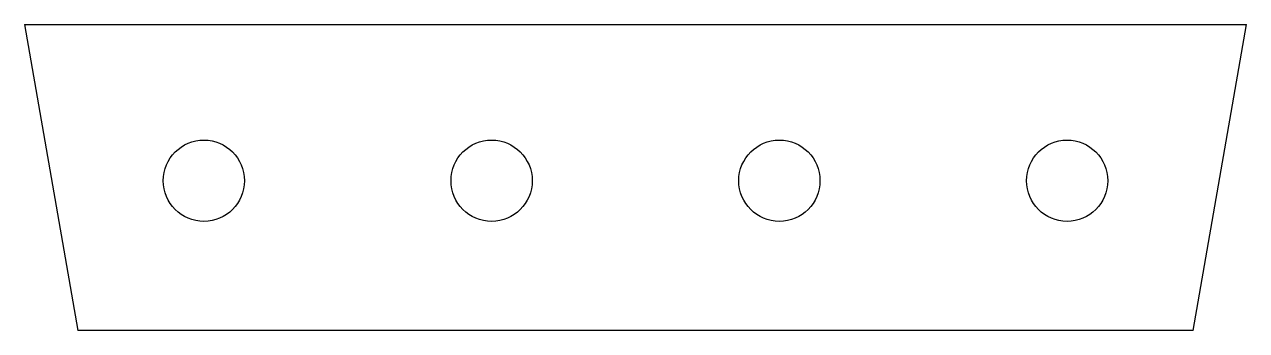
# Model space of a CAD drawing. Header units: millimetres. Extents: x 0 to 305, y 25 to 102.
import ezdxf

# ---------------------------------------------------------------- set-up
doc = ezdxf.new("R2010")
doc.units = ezdxf.units.MM
doc.layers.get('0').update_dxf_attribs({"linetype": 'CONTINUOUS', "lineweight": 25, "true_color": 0xffffff})

msp = doc.modelspace()

# ---------------------------------------------------------------- linework, layer by layer
for p, q in [((0, 101.6), (304.8, 101.6)), ((0, 101.6), (13.3, 25.4)), ((291.5, 25.4), (304.8, 101.6)), ((291.5, 25.4), (13.3, 25.4))]:
    msp.add_line(p, q)
for centre in [(44.75, 62.7), (116.52, 62.7), (188.28, 62.7), (260.05, 62.7)]:
    msp.add_circle(centre, 10.12)

doc.saveas('drawing.dxf')
